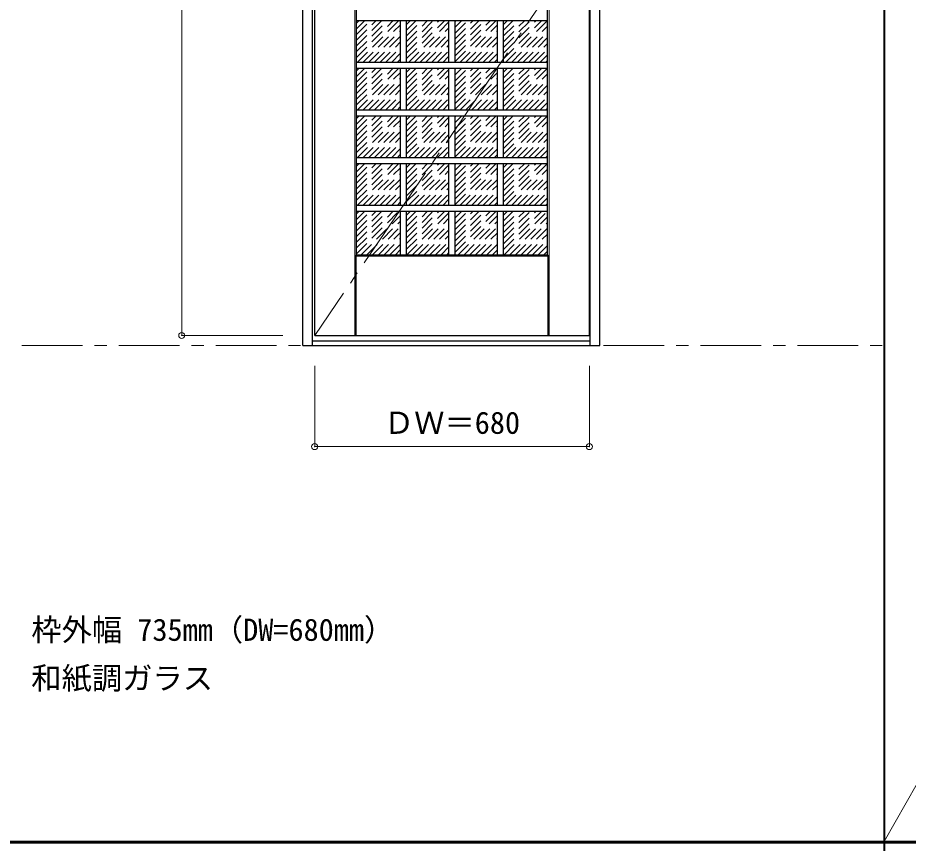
# Model space of a CAD drawing. Units: millimetres, scale not verified. Extents: x -6000 to 5700, y -4307 to 4260.
# Drawn here: x 1291 to 3496, y 186 to 2230 of the extents above; entities that cross this region are included whole.
import ezdxf
from ezdxf.enums import TextEntityAlignment as Align

# ---------------------------------------------------------------- set-up
doc = ezdxf.new("R2010")
doc.units = ezdxf.units.MM
doc.header["$LTSCALE"] = 30
doc.header["$PDMODE"] = 32
doc.header["$PDSIZE"] = 15
for name, pattern in [('CHAIN1', [8, 5, -1, 1, -1]), ('CHAIN2', [12, 9, -1, 1, -1]), ('DASHED1', [1.8, 1.2, -0.6])]:
    doc.linetypes.add(name, pattern=pattern)
for name, color, linetype, lineweight in [('0-1_通り芯', 4, 'CHAIN1', 9), ('0-2_扉', 3, 'Continuous', 25), ('0-3_仕上げ', 3, 'Continuous', 25), ('0-4_枠', 3, 'Continuous', 25), ('0-7', 7, 'CHAIN2', 18), ('0-B_寸法', 7, 'Continuous', 9), ('0-C_ハッチ', 4, 'DASHED1', 9), ('F-1_枠', 6, 'Continuous', 40), ('F-A_文字', 7, 'Continuous', 18)]:
    doc.layers.add(name, color=color, linetype=linetype, lineweight=lineweight)
doc.layers.add('0-A_文字', color=7, linetype='Continuous')
doc.styles.add('ＭＳ ゴシック', font='')
doc.styles.get('ＭＳ ゴシック').set_extended_font_data('MS Gothic')

msp = doc.modelspace()

# ---------------------------------------------------------------- linework, layer by layer
at = {"layer": '0-1_通り芯', "color": 7, "lineweight": 18}
msp.add_line((-3258.4, 1418), (3436.4, 1418), dxfattribs=at)
at = {"layer": '0-2_扉'}
for p, q in [((2026.4, 1443), (2026.4, 3438)), ((2706.4, 1443), (2706.4, 3438)), ((2026.4, 1443), (2706.4, 1443))]:
    msp.add_line(p, q, dxfattribs=at)
at = {"layer": '0-3_仕上げ', "color": 7, "lineweight": 18}
for p, q in [((2606.9, 1443), (2606.9, 3438)), ((2125.9, 1443), (2125.9, 2389)), ((2129.9, 1643), (2127.4, 1640.5)), ((2128.9, 1639), (2127.4, 1640.5)), ((2127.4, 1443), (2127.4, 1640.5)), ((2128.9, 1443), (2128.9, 1639)), ((2602.9, 1643), (2605.4, 1640.5)), ((2603.9, 1443), (2603.9, 1639)), ((2605.4, 1443), (2605.4, 1640.5))]:
    msp.add_line(p, q, dxfattribs=at)
at = {"layer": '0-3_仕上げ'}
for p, q in [((2602.9, 1643), (2602.9, 3288)), ((2129.9, 1643), (2129.9, 2389)), ((2602.9, 2222), (2129.9, 2222)), ((2238.9, 2119), (2238.9, 2222)), ((2253.9, 2119), (2253.9, 2222)), ((2358.9, 2119), (2358.9, 2222)), ((2373.9, 2119), (2373.9, 2222)), ((2478.9, 2119), (2478.9, 2222)), ((2493.9, 2119), (2493.9, 2222)), ((2602.9, 2119), (2129.9, 2119)), ((2602.9, 2104), (2129.9, 2104)), ((2238.9, 2001), (2238.9, 2104)), ((2253.9, 2001), (2253.9, 2104)), ((2358.9, 2001), (2358.9, 2104)), ((2373.9, 2001), (2373.9, 2104)), ((2478.9, 2001), (2478.9, 2104)), ((2493.9, 2001), (2493.9, 2104)), ((2602.9, 2001), (2129.9, 2001)), ((2602.9, 1986), (2129.9, 1986)), ((2238.9, 1883), (2238.9, 1986)), ((2253.9, 1883), (2253.9, 1986)), ((2358.9, 1883), (2358.9, 1986)), ((2373.9, 1883), (2373.9, 1986)), ((2478.9, 1883), (2478.9, 1986)), ((2493.9, 1883), (2493.9, 1986)), ((2602.9, 1883), (2129.9, 1883)), ((2602.9, 1868), (2129.9, 1868)), ((2238.9, 1765), (2238.9, 1868)), ((2253.9, 1765), (2253.9, 1868)), ((2358.9, 1765), (2358.9, 1868)), ((2373.9, 1765), (2373.9, 1868)), ((2478.9, 1765), (2478.9, 1868)), ((2493.9, 1765), (2493.9, 1868)), ((2602.9, 1765), (2129.9, 1765)), ((2602.9, 1750), (2129.9, 1750)), ((2238.9, 1643), (2238.9, 1750)), ((2253.9, 1643), (2253.9, 1750)), ((2358.9, 1643), (2358.9, 1750)), ((2373.9, 1643), (2373.9, 1750)), ((2478.9, 1643), (2478.9, 1750)), ((2493.9, 1643), (2493.9, 1750)), ((2129.9, 1643), (2602.9, 1643))]:
    msp.add_line(p, q, dxfattribs=at)
at = {"layer": '0-3_仕上げ', "color": 7, "lineweight": 18}
msp.add_lwpolyline([(2128.9, 1639), (2603.9, 1639), (2605.4, 1640.5)], dxfattribs=at)
at = {"layer": '0-4_枠'}
for p, q in [((1997.4, 1418), (1997.4, 3465)), ((2732.4, 1418), (2732.4, 3465)), ((2021.4, 1418), (2021.4, 3441)), ((2708.4, 1418), (2708.4, 3441)), ((1997.4, 1418), (2732.4, 1418)), ((2021.4, 1430), (2708.4, 1430))]:
    msp.add_line(p, q, dxfattribs=at)
at = {"layer": '0-7'}
msp.add_line((2706.4, 2440.5), (2026.4, 1443), dxfattribs=at)
at = {"layer": '0-B_寸法', "color": 4}
for p, q in [((1697.4, 3438), (1697.4, 1443)), ((1697.4, 1443), (1947.4, 1443)), ((2026.4, 1168), (2026.4, 1368)), ((2706.4, 1168), (2706.4, 1368)), ((2026.4, 1168), (2706.4, 1168))]:
    msp.add_line(p, q, dxfattribs=at)
at = {"layer": '0-B_寸法'}
for p in [(1697.4, 1443), (2026.4, 1168), (2706.4, 1168)]:
    msp.add_point(p, dxfattribs=at)
at = {"layer": '0-C_ハッチ'}
for p, q in [((2129.9, 2131.63), (2220.27, 2222)), ((2129.9, 2145.78), (2206.13, 2222)), ((2129.9, 2159.92), (2191.98, 2222)), ((2129.9, 2174.06), (2177.84, 2222)), ((2129.9, 2188.2), (2163.7, 2222)), ((2129.9, 2202.34), (2149.56, 2222)), ((2129.9, 2216.49), (2135.41, 2222)), ((2131.41, 2119), (2234.41, 2222)), ((2145.55, 2119), (2238.9, 2212.35)), ((2253.9, 2128.35), (2347.55, 2222)), ((2253.9, 2142.5), (2333.4, 2222)), ((2253.9, 2156.64), (2319.26, 2222)), ((2253.9, 2170.78), (2305.12, 2222)), ((2253.9, 2184.92), (2290.98, 2222)), ((2253.9, 2199.06), (2276.84, 2222)), ((2253.9, 2213.21), (2262.69, 2222)), ((2258.69, 2119), (2358.9, 2219.21)), ((2272.83, 2119), (2358.9, 2205.07)), ((2373.9, 2121.07), (2474.83, 2222)), ((2373.9, 2135.22), (2460.68, 2222)), ((2373.9, 2149.36), (2446.54, 2222)), ((2373.9, 2163.5), (2432.4, 2222)), ((2373.9, 2177.64), (2418.26, 2222)), ((2373.9, 2191.79), (2404.11, 2222)), ((2373.9, 2205.93), (2389.97, 2222)), ((2373.9, 2220.07), (2375.83, 2222)), ((2385.97, 2119), (2478.9, 2211.93)), ((2493.9, 2127.94), (2587.96, 2222)), ((2493.9, 2142.08), (2573.82, 2222)), ((2493.9, 2156.22), (2559.68, 2222)), ((2493.9, 2170.36), (2545.54, 2222)), ((2493.9, 2184.51), (2531.39, 2222)), ((2493.9, 2198.65), (2517.25, 2222)), ((2493.9, 2212.79), (2503.11, 2222)), ((2499.1, 2119), (2602.1, 2222)), ((2513.25, 2119), (2602.9, 2208.65)), ((2159.69, 2119), (2238.9, 2198.21)), ((2173.84, 2119), (2238.9, 2184.06)), ((2286.97, 2119), (2358.9, 2190.93)), ((2400.11, 2119), (2478.9, 2197.79)), ((2414.25, 2119), (2478.9, 2183.65)), ((2527.39, 2119), (2602.9, 2194.51)), ((2187.98, 2119), (2238.9, 2169.92)), ((2301.11, 2119), (2358.9, 2176.79)), ((2315.26, 2119), (2358.9, 2162.64)), ((2428.39, 2119), (2478.9, 2169.51)), ((2541.53, 2119), (2602.9, 2180.37)), ((2555.67, 2119), (2602.9, 2166.23)), ((2202.12, 2119), (2238.9, 2155.78)), ((2216.26, 2119), (2238.9, 2141.64)), ((2329.4, 2119), (2358.9, 2148.5)), ((2442.54, 2119), (2478.9, 2155.36)), ((2456.68, 2119), (2478.9, 2141.22)), ((2569.82, 2119), (2602.9, 2152.08)), ((2230.4, 2119), (2238.9, 2127.5)), ((2343.54, 2119), (2358.9, 2134.36)), ((2357.68, 2119), (2358.9, 2120.22)), ((2470.82, 2119), (2478.9, 2127.08)), ((2583.96, 2119), (2602.9, 2137.94)), ((2598.1, 2119), (2602.9, 2123.8)), ((2129.9, 2013.63), (2220.27, 2104)), ((2129.9, 2027.78), (2206.13, 2104)), ((2129.9, 2041.92), (2191.98, 2104)), ((2129.9, 2056.06), (2177.84, 2104)), ((2129.9, 2070.2), (2163.7, 2104)), ((2129.9, 2084.34), (2149.56, 2104)), ((2129.9, 2098.49), (2135.41, 2104)), ((2131.41, 2001), (2234.41, 2104)), ((2145.55, 2001), (2238.9, 2094.35)), ((2253.9, 2010.35), (2347.55, 2104)), ((2253.9, 2024.5), (2333.4, 2104)), ((2253.9, 2038.64), (2319.26, 2104)), ((2253.9, 2052.78), (2305.12, 2104)), ((2253.9, 2066.92), (2290.98, 2104)), ((2253.9, 2081.06), (2276.84, 2104)), ((2253.9, 2095.21), (2262.69, 2104)), ((2258.69, 2001), (2358.9, 2101.21)), ((2373.9, 2003.07), (2474.83, 2104)), ((2373.9, 2017.22), (2460.68, 2104)), ((2373.9, 2031.36), (2446.54, 2104)), ((2373.9, 2045.5), (2432.4, 2104)), ((2373.9, 2059.64), (2418.26, 2104)), ((2373.9, 2073.79), (2404.11, 2104)), ((2373.9, 2087.93), (2389.97, 2104)), ((2373.9, 2102.07), (2375.83, 2104)), ((2493.9, 2009.94), (2587.96, 2104)), ((2493.9, 2024.08), (2573.82, 2104)), ((2493.9, 2038.22), (2559.68, 2104)), ((2493.9, 2052.36), (2545.54, 2104)), ((2493.9, 2066.51), (2531.39, 2104)), ((2493.9, 2080.65), (2517.25, 2104)), ((2493.9, 2094.79), (2503.11, 2104)), ((2499.1, 2001), (2602.1, 2104)), ((2159.69, 2001), (2238.9, 2080.21)), ((2272.83, 2001), (2358.9, 2087.07)), ((2286.97, 2001), (2358.9, 2072.93)), ((2385.97, 2001), (2478.9, 2093.93)), ((2400.11, 2001), (2478.9, 2079.79)), ((2513.25, 2001), (2602.9, 2090.65)), ((2527.39, 2001), (2602.9, 2076.51)), ((2173.84, 2001), (2238.9, 2066.06)), ((2187.98, 2001), (2238.9, 2051.92)), ((2301.11, 2001), (2358.9, 2058.79)), ((2414.25, 2001), (2478.9, 2065.65)), ((2428.39, 2001), (2478.9, 2051.51)), ((2541.53, 2001), (2602.9, 2062.37)), ((2202.12, 2001), (2238.9, 2037.78)), ((2315.26, 2001), (2358.9, 2044.64)), ((2329.4, 2001), (2358.9, 2030.5)), ((2442.54, 2001), (2478.9, 2037.36)), ((2555.67, 2001), (2602.9, 2048.23)), ((2569.82, 2001), (2602.9, 2034.08)), ((2216.26, 2001), (2238.9, 2023.64)), ((2230.4, 2001), (2238.9, 2009.5)), ((2343.54, 2001), (2358.9, 2016.36)), ((2456.68, 2001), (2478.9, 2023.22)), ((2470.82, 2001), (2478.9, 2009.08)), ((2583.96, 2001), (2602.9, 2019.94)), ((2129.9, 1895.63), (2220.27, 1986)), ((2129.9, 1909.78), (2206.13, 1986)), ((2129.9, 1923.92), (2191.98, 1986)), ((2129.9, 1938.06), (2177.84, 1986)), ((2129.9, 1952.2), (2163.7, 1986)), ((2129.9, 1966.34), (2149.56, 1986)), ((2129.9, 1980.49), (2135.41, 1986)), ((2131.41, 1883), (2234.41, 1986)), ((2253.9, 1892.35), (2347.55, 1986)), ((2253.9, 1906.5), (2333.4, 1986)), ((2253.9, 1920.64), (2319.26, 1986)), ((2253.9, 1934.78), (2305.12, 1986)), ((2253.9, 1948.92), (2290.98, 1986)), ((2253.9, 1963.06), (2276.84, 1986)), ((2253.9, 1977.21), (2262.69, 1986)), ((2357.68, 2001), (2358.9, 2002.22)), ((2373.9, 1885.07), (2474.83, 1986)), ((2373.9, 1899.22), (2460.68, 1986)), ((2373.9, 1913.36), (2446.54, 1986)), ((2373.9, 1927.5), (2432.4, 1986)), ((2373.9, 1941.64), (2418.26, 1986)), ((2373.9, 1955.79), (2404.11, 1986)), ((2373.9, 1969.93), (2389.97, 1986)), ((2373.9, 1984.07), (2375.83, 1986)), ((2493.9, 1891.94), (2587.96, 1986)), ((2493.9, 1906.08), (2573.82, 1986)), ((2493.9, 1920.22), (2559.68, 1986)), ((2493.9, 1934.36), (2545.54, 1986)), ((2493.9, 1948.51), (2531.39, 1986)), ((2493.9, 1962.65), (2517.25, 1986)), ((2493.9, 1976.79), (2503.11, 1986)), ((2499.1, 1883), (2602.1, 1986)), ((2598.1, 2001), (2602.9, 2005.8)), ((2145.55, 1883), (2238.9, 1976.35)), ((2159.69, 1883), (2238.9, 1962.21)), ((2258.69, 1883), (2358.9, 1983.21)), ((2272.83, 1883), (2358.9, 1969.07)), ((2385.97, 1883), (2478.9, 1975.93)), ((2513.25, 1883), (2602.9, 1972.65)), ((2173.84, 1883), (2238.9, 1948.06)), ((2286.97, 1883), (2358.9, 1954.93)), ((2301.11, 1883), (2358.9, 1940.79)), ((2400.11, 1883), (2478.9, 1961.79)), ((2414.25, 1883), (2478.9, 1947.65)), ((2527.39, 1883), (2602.9, 1958.51)), ((2541.53, 1883), (2602.9, 1944.37)), ((2187.98, 1883), (2238.9, 1933.92)), ((2202.12, 1883), (2238.9, 1919.78)), ((2315.26, 1883), (2358.9, 1926.64)), ((2428.39, 1883), (2478.9, 1933.51)), ((2442.54, 1883), (2478.9, 1919.36)), ((2555.67, 1883), (2602.9, 1930.23)), ((2216.26, 1883), (2238.9, 1905.64)), ((2329.4, 1883), (2358.9, 1912.5)), ((2343.54, 1883), (2358.9, 1898.36)), ((2456.68, 1883), (2478.9, 1905.22)), ((2569.82, 1883), (2602.9, 1916.08)), ((2583.96, 1883), (2602.9, 1901.94)), ((2230.4, 1883), (2238.9, 1891.5)), ((2357.68, 1883), (2358.9, 1884.22)), ((2470.82, 1883), (2478.9, 1891.08)), ((2598.1, 1883), (2602.9, 1887.8)), ((2129.9, 1777.63), (2220.27, 1868)), ((2129.9, 1791.78), (2206.13, 1868)), ((2129.9, 1805.92), (2191.98, 1868)), ((2129.9, 1820.06), (2177.84, 1868)), ((2129.9, 1834.2), (2163.7, 1868)), ((2129.9, 1848.34), (2149.56, 1868)), ((2129.9, 1862.49), (2135.41, 1868)), ((2131.41, 1765), (2234.41, 1868)), ((2145.55, 1765), (2238.9, 1858.35)), ((2253.9, 1774.35), (2347.55, 1868)), ((2253.9, 1788.5), (2333.4, 1868)), ((2253.9, 1802.64), (2319.26, 1868)), ((2253.9, 1816.78), (2305.12, 1868)), ((2253.9, 1830.92), (2290.98, 1868)), ((2253.9, 1845.06), (2276.84, 1868)), ((2253.9, 1859.21), (2262.69, 1868)), ((2258.69, 1765), (2358.9, 1865.21)), ((2373.9, 1767.07), (2474.83, 1868)), ((2373.9, 1781.22), (2460.68, 1868)), ((2373.9, 1795.36), (2446.54, 1868)), ((2373.9, 1809.5), (2432.4, 1868)), ((2373.9, 1823.64), (2418.26, 1868)), ((2373.9, 1837.79), (2404.11, 1868)), ((2373.9, 1851.93), (2389.97, 1868)), ((2373.9, 1866.07), (2375.83, 1868)), ((2385.97, 1765), (2478.9, 1857.93)), ((2493.9, 1773.94), (2587.96, 1868)), ((2493.9, 1788.08), (2573.82, 1868)), ((2493.9, 1802.22), (2559.68, 1868)), ((2493.9, 1816.36), (2545.54, 1868)), ((2493.9, 1830.51), (2531.39, 1868)), ((2493.9, 1844.65), (2517.25, 1868)), ((2493.9, 1858.79), (2503.11, 1868)), ((2499.1, 1765), (2602.1, 1868)), ((2513.25, 1765), (2602.9, 1854.65)), ((2159.69, 1765), (2238.9, 1844.21)), ((2173.84, 1765), (2238.9, 1830.06)), ((2272.83, 1765), (2358.9, 1851.07)), ((2286.97, 1765), (2358.9, 1836.93)), ((2400.11, 1765), (2478.9, 1843.79)), ((2414.25, 1765), (2478.9, 1829.65)), ((2527.39, 1765), (2602.9, 1840.51)), ((2187.98, 1765), (2238.9, 1815.92)), ((2301.11, 1765), (2358.9, 1822.79)), ((2315.26, 1765), (2358.9, 1808.64)), ((2428.39, 1765), (2478.9, 1815.51)), ((2541.53, 1765), (2602.9, 1826.37)), ((2555.67, 1765), (2602.9, 1812.23)), ((2202.12, 1765), (2238.9, 1801.78)), ((2216.26, 1765), (2238.9, 1787.64)), ((2329.4, 1765), (2358.9, 1794.5)), ((2442.54, 1765), (2478.9, 1801.36)), ((2456.68, 1765), (2478.9, 1787.22)), ((2569.82, 1765), (2602.9, 1798.08)), ((2230.4, 1765), (2238.9, 1773.5)), ((2343.54, 1765), (2358.9, 1780.36)), ((2357.68, 1765), (2358.9, 1766.22)), ((2470.82, 1765), (2478.9, 1773.08)), ((2583.96, 1765), (2602.9, 1783.94)), ((2598.1, 1765), (2602.9, 1769.8)), ((2129.9, 1659.63), (2220.27, 1750)), ((2129.9, 1673.78), (2206.13, 1750)), ((2129.9, 1687.92), (2191.98, 1750)), ((2129.9, 1702.06), (2177.84, 1750)), ((2129.9, 1716.2), (2163.7, 1750)), ((2129.9, 1730.34), (2149.56, 1750)), ((2129.9, 1744.49), (2135.41, 1750)), ((2129.9, 1645.49), (2234.41, 1750)), ((2253.9, 1656.35), (2347.55, 1750)), ((2253.9, 1670.5), (2333.4, 1750)), ((2253.9, 1684.64), (2319.26, 1750)), ((2253.9, 1698.78), (2305.12, 1750)), ((2253.9, 1712.92), (2290.98, 1750)), ((2253.9, 1727.06), (2276.84, 1750)), ((2253.9, 1741.21), (2262.69, 1750)), ((2254.69, 1643), (2358.9, 1747.21)), ((2373.9, 1649.07), (2474.83, 1750)), ((2373.9, 1663.22), (2460.68, 1750)), ((2373.9, 1677.36), (2446.54, 1750)), ((2373.9, 1691.5), (2432.4, 1750)), ((2373.9, 1705.64), (2418.26, 1750)), ((2373.9, 1719.79), (2404.11, 1750)), ((2373.9, 1733.93), (2389.97, 1750)), ((2373.9, 1748.07), (2375.83, 1750)), ((2493.9, 1655.94), (2587.96, 1750)), ((2493.9, 1670.08), (2573.82, 1750)), ((2493.9, 1684.22), (2559.68, 1750)), ((2493.9, 1698.36), (2545.54, 1750)), ((2493.9, 1712.51), (2531.39, 1750)), ((2493.9, 1726.65), (2517.25, 1750)), ((2493.9, 1740.79), (2503.11, 1750)), ((2495.1, 1643), (2602.1, 1750)), ((2141.55, 1643), (2238.9, 1740.35)), ((2155.69, 1643), (2238.9, 1726.21)), ((2268.83, 1643), (2358.9, 1733.07)), ((2381.97, 1643), (2478.9, 1739.93)), ((2396.11, 1643), (2478.9, 1725.79)), ((2509.25, 1643), (2602.9, 1736.65)), ((2523.39, 1643), (2602.9, 1722.51)), ((2169.84, 1643), (2238.9, 1712.06)), ((2183.98, 1643), (2238.9, 1697.92)), ((2282.97, 1643), (2358.9, 1718.93)), ((2297.11, 1643), (2358.9, 1704.79)), ((2410.25, 1643), (2478.9, 1711.65)), ((2424.39, 1643), (2478.9, 1697.51)), ((2537.53, 1643), (2602.9, 1708.37)), ((2198.12, 1643), (2238.9, 1683.78)), ((2311.26, 1643), (2358.9, 1690.64)), ((2325.4, 1643), (2358.9, 1676.5)), ((2438.54, 1643), (2478.9, 1683.36)), ((2551.67, 1643), (2602.9, 1694.23)), ((2565.82, 1643), (2602.9, 1680.08)), ((2212.26, 1643), (2238.9, 1669.64)), ((2226.4, 1643), (2238.9, 1655.5)), ((2339.54, 1643), (2358.9, 1662.36)), ((2452.68, 1643), (2478.9, 1669.22)), ((2466.82, 1643), (2478.9, 1655.08)), ((2579.96, 1643), (2602.9, 1665.94)), ((2353.68, 1643), (2358.9, 1648.22)), ((2594.1, 1643), (2602.9, 1651.8))]:
    msp.add_line(p, q, dxfattribs=at)
at = {"layer": 'F-1_枠'}
for p, q in [((3436.4, 4175), (3436.4, -3790)), ((-6000, 190.5), (5700, 190.5)), ((-6000, 187.5), (5700, 187.5))]:
    msp.add_line(p, q, dxfattribs=at)
at = {"layer": 'F-A_文字'}
msp.add_line((3436.4, 190.5), (5690, 4165), dxfattribs=at)

# ---------------------------------------------------------------- texts
at = {"layer": '0-A_文字', "style": 'ＭＳ ゴシック'}
for s, p in [('枠外幅 735mm（DW=680mm）', (1324.8, 670.5)), ('和紙調ガラス', (1324.8, 550.5))]:
    msp.add_text(s, height=54.99, dxfattribs=at).set_placement(p, align=Align.BOTTOM_LEFT)
at = {"layer": '0-B_寸法', "style": 'ＭＳ ゴシック'}
msp.add_text('ＤＷ＝680', height=54.99, dxfattribs=at).set_placement((2197.65, 1183), align=Align.BOTTOM_LEFT)

doc.saveas('drawing.dxf')
